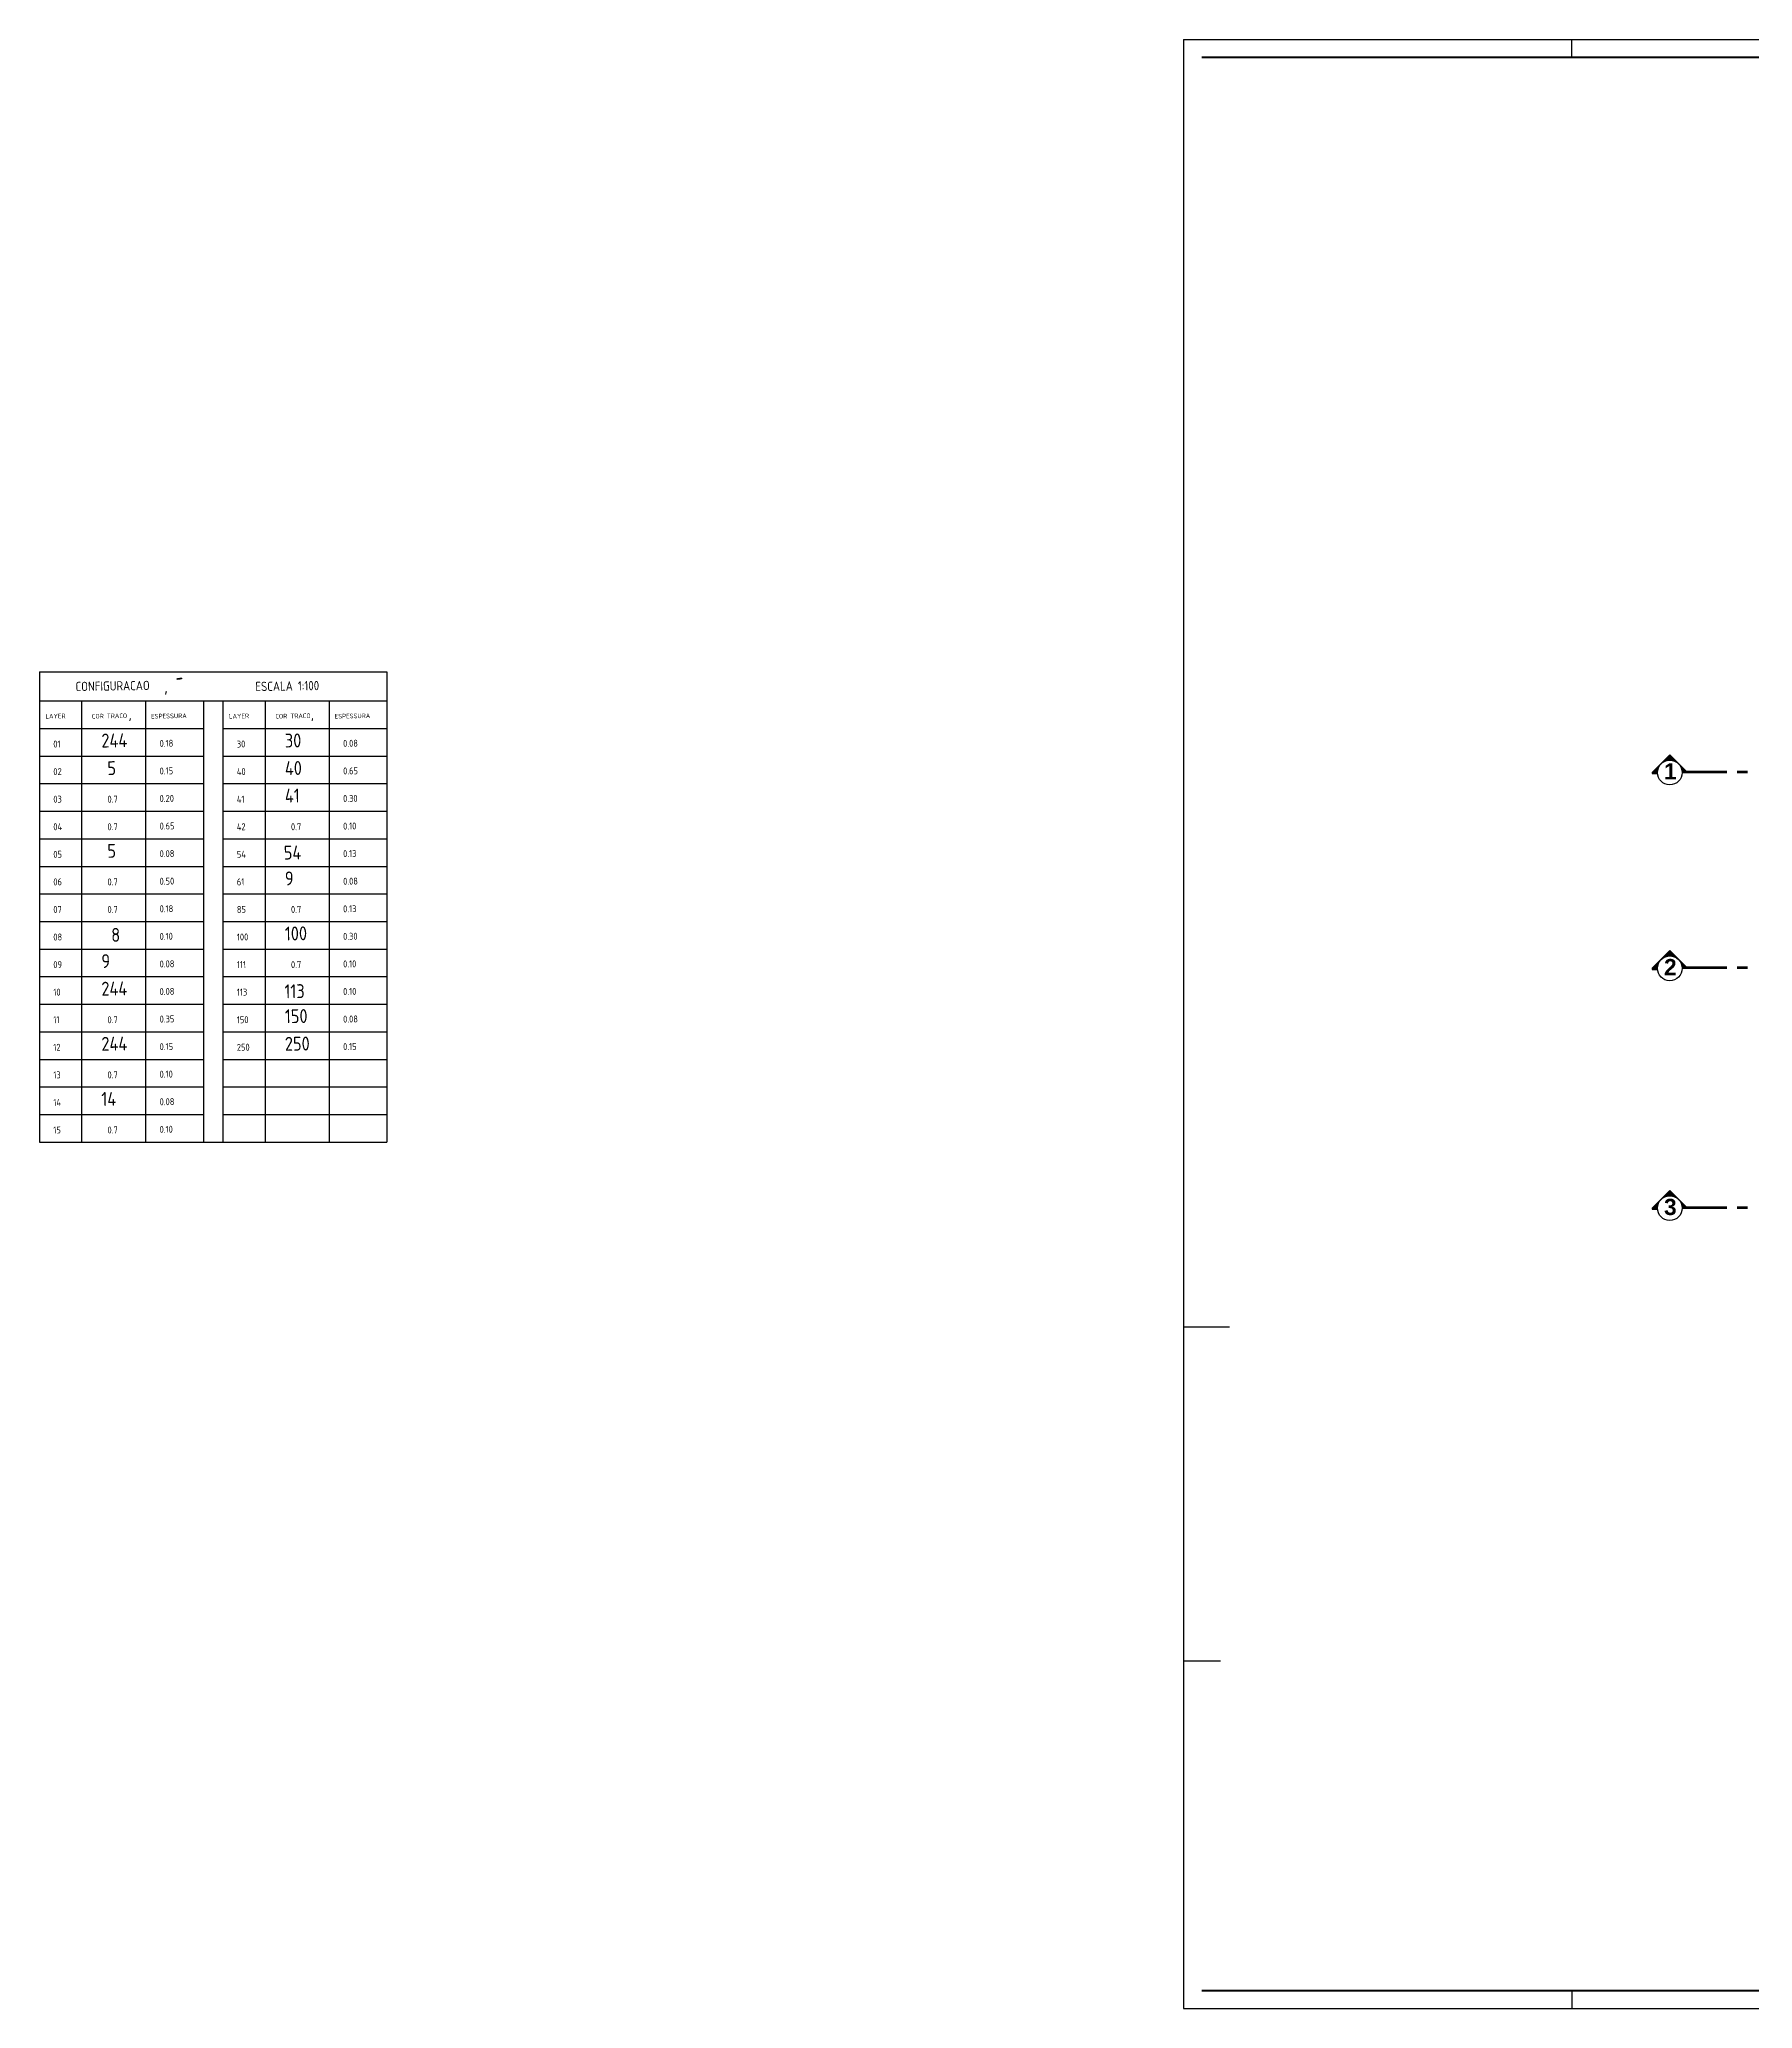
# Model space of a CAD drawing. Extents: x -81 to 244, y 231 to 317.
# Drawn here: x -80.6 to -5.9, y 231.3 to 317 of the extents above; entities that cross this region are included whole.
import ezdxf
from ezdxf.enums import TextEntityAlignment as Align

# ---------------------------------------------------------------- set-up
doc = ezdxf.new("R2010")
doc.units = 0
doc.header["$MEASUREMENT"] = 0
for name, color, linetype in [('85', 85, 'CONTINUOUS'), ('ADI', 9, 'CONTINUOUS'), ('CAR', 5, 'CONTINUOUS'), ('CORTE01', 2, 'CONTINUOUS'), ('CORTE03', 41, 'CONTINUOUS'), ('COTA2', 2, 'CONTINUOUS'), ('NOT', 3, 'CONTINUOUS'), ('VIDRO', 250, 'CONTINUOUS')]:
    doc.layers.add(name, color=color, linetype=linetype)
doc.styles.add('ARCHSTYL', font='archstyl')
doc.styles.add('SANSSERIFBOLD', font='sasb____.pfb')

msp = doc.modelspace()

# ---------------------------------------------------------------- linework, layer by layer
at = {"layer": 'ADI', "color": 5}
for p, q in [((-30.735, 317.038), (88.724, 317.038)), ((-30.735, 231.253), (88.724, 231.253))]:
    msp.add_line(p, q, dxfattribs=at)
at = {"layer": 'CAR'}
for p in [(-30.735, 317.038), (-30.735, 310.879)]:
    msp.add_line(p, (-30.735, 231.253), dxfattribs=at)
at = {"layer": 'CAR', "color": 2}
for p, q in [((-13.822, 316.259), (-13.822, 317.038)), ((-30.735, 260.953), (-28.735, 260.953)), ((-30.735, 246.403), (-29.135, 246.403)), ((-13.822, 232.032), (-13.822, 231.253))]:
    msp.add_line(p, q, dxfattribs=at)
at = {"layer": 'CORTE01'}
for p, q in [((-10.325, 285.101), (-9.552, 285.874)), ((-10.316, 285.101), (-9.552, 285.864)), ((-9.749, 285.668), (-9.355, 285.668)), ((-9.742, 285.675), (-9.362, 285.674)), ((-9.735, 285.681), (-9.369, 285.681)), ((-9.728, 285.688), (-9.375, 285.688)), ((-9.722, 285.695), (-9.382, 285.695)), ((-9.715, 285.702), (-9.389, 285.701)), ((-9.708, 285.708), (-9.396, 285.708)), ((-9.701, 285.715), (-9.402, 285.715)), ((-9.695, 285.722), (-9.409, 285.722)), ((-9.688, 285.729), (-9.416, 285.728)), ((-9.681, 285.735), (-9.423, 285.735)), ((-9.674, 285.742), (-9.429, 285.742)), ((-9.668, 285.749), (-9.436, 285.749)), ((-9.661, 285.756), (-9.443, 285.755)), ((-9.654, 285.762), (-9.45, 285.762)), ((-9.647, 285.769), (-9.456, 285.769)), ((-9.641, 285.776), (-9.463, 285.776)), ((-9.634, 285.783), (-9.47, 285.782)), ((-9.627, 285.789), (-9.477, 285.789)), ((-9.62, 285.796), (-9.483, 285.796)), ((-9.613, 285.803), (-9.49, 285.803)), ((-9.607, 285.81), (-9.497, 285.81)), ((-9.6, 285.816), (-9.504, 285.816)), ((-9.593, 285.823), (-9.51, 285.823)), ((-9.586, 285.83), (-9.517, 285.83)), ((-9.58, 285.837), (-9.524, 285.837)), ((-9.573, 285.843), (-9.531, 285.843)), ((-9.566, 285.85), (-9.537, 285.85)), ((-9.559, 285.857), (-9.544, 285.857)), ((-9.553, 285.864), (-9.551, 285.864)), ((-8.779, 285.101), (-9.552, 285.874)), ((-8.788, 285.101), (-9.552, 285.864)), ((-10.325, 285.101), (-10.079, 285.101)), ((-10.325, 285.094), (-10.078, 285.094)), ((-10.325, 285.087), (-10.078, 285.087)), ((-10.325, 285.081), (-10.078, 285.081)), ((-10.325, 285.074), (-10.078, 285.074)), ((-10.325, 285.067), (-10.077, 285.067)), ((-10.325, 285.06), (-10.077, 285.06)), ((-10.325, 285.054), (-10.076, 285.054)), ((-10.309, 285.108), (-10.092, 285.108)), ((-10.302, 285.114), (-10.092, 285.114)), ((-10.295, 285.121), (-10.092, 285.121)), ((-10.289, 285.128), (-10.091, 285.128)), ((-10.282, 285.135), (-10.091, 285.135)), ((-10.275, 285.141), (-10.09, 285.141)), ((-10.268, 285.148), (-10.09, 285.148)), ((-10.262, 285.155), (-10.089, 285.155)), ((-10.255, 285.162), (-10.089, 285.162)), ((-10.248, 285.168), (-10.088, 285.168)), ((-10.241, 285.175), (-10.087, 285.175)), ((-10.235, 285.182), (-10.086, 285.182)), ((-10.228, 285.189), (-10.085, 285.189)), ((-10.221, 285.195), (-10.084, 285.195)), ((-10.214, 285.202), (-10.082, 285.202)), ((-10.208, 285.209), (-10.081, 285.209)), ((-10.201, 285.216), (-10.08, 285.216)), ((-10.194, 285.222), (-10.078, 285.222)), ((-10.187, 285.229), (-10.077, 285.229)), ((-10.181, 285.236), (-10.075, 285.236)), ((-10.174, 285.243), (-10.073, 285.243)), ((-10.167, 285.249), (-10.071, 285.249)), ((-10.16, 285.256), (-10.069, 285.256)), ((-10.154, 285.263), (-10.067, 285.263)), ((-10.147, 285.27), (-10.065, 285.27)), ((-10.14, 285.276), (-10.063, 285.276)), ((-10.133, 285.283), (-10.06, 285.283)), ((-10.127, 285.29), (-10.058, 285.29)), ((-10.12, 285.297), (-10.055, 285.297)), ((-10.113, 285.303), (-10.053, 285.303)), ((-10.106, 285.31), (-10.05, 285.31)), ((-10.1, 285.317), (-10.047, 285.317)), ((-10.093, 285.324), (-10.044, 285.324)), ((-10.086, 285.33), (-10.041, 285.33)), ((-10.079, 285.337), (-10.038, 285.337)), ((-10.073, 285.344), (-10.034, 285.344)), ((-10.066, 285.351), (-10.031, 285.351)), ((-10.059, 285.357), (-10.027, 285.357)), ((-10.052, 285.364), (-10.023, 285.364)), ((-10.046, 285.371), (-10.02, 285.371)), ((-10.039, 285.378), (-10.016, 285.378)), ((-10.032, 285.384), (-10.012, 285.384)), ((-10.025, 285.391), (-10.007, 285.391)), ((-10.019, 285.398), (-10.003, 285.398)), ((-10.012, 285.405), (-9.998, 285.405)), ((-10.005, 285.411), (-9.994, 285.411)), ((-9.998, 285.418), (-9.989, 285.418)), ((-9.992, 285.425), (-9.984, 285.425)), ((-9.985, 285.432), (-9.979, 285.432)), ((-9.978, 285.438), (-9.973, 285.438)), ((-9.971, 285.445), (-9.968, 285.445)), ((-9.965, 285.452), (-9.962, 285.452)), ((-9.958, 285.459), (-9.956, 285.459)), ((-9.951, 285.465), (-9.95, 285.465)), ((-9.944, 285.472), (-9.944, 285.472)), ((-9.938, 285.479), (-9.938, 285.479)), ((-9.931, 285.486), (-9.931, 285.486)), ((-9.924, 285.492), (-9.924, 285.492)), ((-9.917, 285.499), (-9.917, 285.499)), ((-9.911, 285.506), (-9.909, 285.506)), ((-9.904, 285.513), (-9.901, 285.513)), ((-9.897, 285.519), (-9.893, 285.519)), ((-9.89, 285.526), (-9.885, 285.526)), ((-9.884, 285.533), (-9.876, 285.533)), ((-9.877, 285.54), (-9.867, 285.54)), ((-9.87, 285.546), (-9.857, 285.546)), ((-9.863, 285.553), (-9.847, 285.553)), ((-9.857, 285.56), (-9.836, 285.56)), ((-9.85, 285.567), (-9.825, 285.567)), ((-9.843, 285.573), (-9.813, 285.573)), ((-9.836, 285.58), (-9.801, 285.58)), ((-9.83, 285.587), (-9.787, 285.587)), ((-9.823, 285.594), (-9.773, 285.594)), ((-9.816, 285.6), (-9.757, 285.6)), ((-9.809, 285.607), (-9.74, 285.607)), ((-9.803, 285.614), (-9.72, 285.614)), ((-9.796, 285.621), (-9.698, 285.621)), ((-9.789, 285.627), (-9.672, 285.627)), ((-9.782, 285.634), (-9.637, 285.634)), ((-9.776, 285.641), (-9.328, 285.641)), ((-9.769, 285.648), (-9.335, 285.647)), ((-9.762, 285.654), (-9.342, 285.654)), ((-9.755, 285.661), (-9.348, 285.661)), ((-9.467, 285.634), (-9.321, 285.634)), ((-9.432, 285.627), (-9.315, 285.627)), ((-9.405, 285.62), (-9.308, 285.62)), ((-9.383, 285.614), (-9.301, 285.614)), ((-9.364, 285.607), (-9.294, 285.607)), ((-9.347, 285.6), (-9.288, 285.6)), ((-9.331, 285.593), (-9.281, 285.593)), ((-9.317, 285.587), (-9.274, 285.587)), ((-9.303, 285.58), (-9.267, 285.58)), ((-9.29, 285.573), (-9.261, 285.573)), ((-9.279, 285.566), (-9.254, 285.566)), ((-9.267, 285.56), (-9.247, 285.56)), ((-9.257, 285.553), (-9.24, 285.553)), ((-9.247, 285.546), (-9.234, 285.546)), ((-9.237, 285.539), (-9.227, 285.539)), ((-9.228, 285.533), (-9.22, 285.533)), ((-9.219, 285.526), (-9.213, 285.526)), ((-9.211, 285.519), (-9.207, 285.519)), ((-9.203, 285.512), (-9.2, 285.512)), ((-9.195, 285.506), (-9.193, 285.506)), ((-9.187, 285.499), (-9.186, 285.499)), ((-9.18, 285.492), (-9.18, 285.492)), ((-9.173, 285.485), (-9.173, 285.485)), ((-9.166, 285.479), (-9.166, 285.479)), ((-9.16, 285.472), (-9.159, 285.472)), ((-9.153, 285.465), (-9.153, 285.465)), ((-9.147, 285.458), (-9.146, 285.458)), ((-9.142, 285.452), (-9.139, 285.452)), ((-9.136, 285.445), (-9.133, 285.445)), ((-9.13, 285.438), (-9.126, 285.438)), ((-9.125, 285.431), (-9.119, 285.431)), ((-9.12, 285.425), (-9.112, 285.425)), ((-9.115, 285.418), (-9.106, 285.418)), ((-9.11, 285.411), (-9.099, 285.411)), ((-9.105, 285.404), (-9.092, 285.404)), ((-9.101, 285.398), (-9.085, 285.398)), ((-9.097, 285.391), (-9.079, 285.391)), ((-9.092, 285.384), (-9.072, 285.384)), ((-9.088, 285.377), (-9.065, 285.377)), ((-9.084, 285.371), (-9.058, 285.371)), ((-9.08, 285.364), (-9.052, 285.364)), ((-9.077, 285.357), (-9.045, 285.357)), ((-9.073, 285.35), (-9.038, 285.35)), ((-9.07, 285.344), (-9.031, 285.344)), ((-9.066, 285.337), (-9.025, 285.337)), ((-9.063, 285.33), (-9.018, 285.33)), ((-9.06, 285.323), (-9.011, 285.323)), ((-9.057, 285.317), (-9.004, 285.317)), ((-9.054, 285.31), (-8.998, 285.31)), ((-9.051, 285.303), (-8.991, 285.303)), ((-9.049, 285.296), (-8.984, 285.296)), ((-9.046, 285.29), (-8.977, 285.29)), ((-9.044, 285.283), (-8.971, 285.283)), ((-9.041, 285.276), (-8.964, 285.276)), ((-9.039, 285.269), (-8.957, 285.269)), ((-9.037, 285.263), (-8.95, 285.263)), ((-9.035, 285.256), (-8.944, 285.256)), ((-9.033, 285.249), (-8.937, 285.249)), ((-9.031, 285.242), (-8.93, 285.242)), ((-9.029, 285.236), (-8.923, 285.236)), ((-9.027, 285.229), (-8.917, 285.229)), ((-9.026, 285.222), (-8.91, 285.222)), ((-9.024, 285.215), (-8.903, 285.215)), ((-9.023, 285.209), (-8.896, 285.209)), ((-9.022, 285.202), (-8.89, 285.202)), ((-9.02, 285.195), (-8.883, 285.195)), ((-9.019, 285.188), (-8.876, 285.188)), ((-9.018, 285.182), (-8.869, 285.182)), ((-9.017, 285.175), (-8.863, 285.175)), ((-9.016, 285.168), (-8.856, 285.168)), ((-9.015, 285.161), (-8.849, 285.161)), ((-9.015, 285.155), (-8.842, 285.155)), ((-9.014, 285.148), (-8.836, 285.148)), ((-9.014, 285.141), (-8.829, 285.141)), ((-9.013, 285.134), (-8.822, 285.134)), ((-9.013, 285.128), (-8.815, 285.128)), ((-9.012, 285.121), (-8.809, 285.121)), ((-9.012, 285.114), (-8.802, 285.114)), ((-9.012, 285.107), (-8.795, 285.107)), ((-9.012, 285.101), (-8.779, 285.101)), ((-8.842, 285.164), (-7.069, 285.163)), ((-8.833, 285.155), (-7.069, 285.154)), ((-8.824, 285.146), (-7.069, 285.145)), ((-8.815, 285.137), (-7.069, 285.136)), ((-8.806, 285.128), (-7.069, 285.127)), ((-8.797, 285.119), (-7.069, 285.118)), ((-8.788, 285.11), (-7.069, 285.109)), ((-8.779, 285.101), (-7.069, 285.1)), ((-6.619, 285.163), (-6.169, 285.163)), ((-6.619, 285.154), (-6.169, 285.154)), ((-6.619, 285.145), (-6.169, 285.145)), ((-6.619, 285.136), (-6.169, 285.136)), ((-6.619, 285.127), (-6.169, 285.127)), ((-6.619, 285.118), (-6.169, 285.118)), ((-6.619, 285.109), (-6.169, 285.109)), ((-6.619, 285.1), (-6.169, 285.1)), ((-10.325, 276.572), (-9.552, 277.345)), ((-10.316, 276.572), (-9.552, 277.336)), ((-9.796, 277.092), (-9.698, 277.092)), ((-9.789, 277.098), (-9.672, 277.098)), ((-9.782, 277.105), (-9.637, 277.105)), ((-9.776, 277.112), (-9.328, 277.112)), ((-9.769, 277.119), (-9.335, 277.119)), ((-9.762, 277.125), (-9.342, 277.125)), ((-9.755, 277.132), (-9.348, 277.132)), ((-9.749, 277.139), (-9.355, 277.139)), ((-9.742, 277.146), (-9.362, 277.146)), ((-9.735, 277.152), (-9.369, 277.152)), ((-9.728, 277.159), (-9.375, 277.159)), ((-9.722, 277.166), (-9.382, 277.166)), ((-9.715, 277.173), (-9.389, 277.173)), ((-9.708, 277.179), (-9.396, 277.179)), ((-9.701, 277.186), (-9.402, 277.186)), ((-9.695, 277.193), (-9.409, 277.193)), ((-9.688, 277.2), (-9.416, 277.2)), ((-9.681, 277.206), (-9.423, 277.206)), ((-9.674, 277.213), (-9.429, 277.213)), ((-9.668, 277.22), (-9.436, 277.22)), ((-9.661, 277.227), (-9.443, 277.227)), ((-9.654, 277.233), (-9.45, 277.233)), ((-9.647, 277.24), (-9.456, 277.24)), ((-9.641, 277.247), (-9.463, 277.247)), ((-9.634, 277.254), (-9.47, 277.254)), ((-9.627, 277.26), (-9.477, 277.26)), ((-9.62, 277.267), (-9.483, 277.267)), ((-9.613, 277.274), (-9.49, 277.274)), ((-9.607, 277.281), (-9.497, 277.281)), ((-9.6, 277.287), (-9.504, 277.287)), ((-9.593, 277.294), (-9.51, 277.294)), ((-9.586, 277.301), (-9.517, 277.301)), ((-9.58, 277.308), (-9.524, 277.308)), ((-9.573, 277.314), (-9.531, 277.314)), ((-9.566, 277.321), (-9.537, 277.321)), ((-9.559, 277.328), (-9.544, 277.328)), ((-9.553, 277.335), (-9.551, 277.335)), ((-8.779, 276.572), (-9.552, 277.345)), ((-8.788, 276.572), (-9.552, 277.336)), ((-9.467, 277.105), (-9.321, 277.105)), ((-9.432, 277.098), (-9.315, 277.098)), ((-9.405, 277.092), (-9.308, 277.092)), ((-10.325, 276.572), (-10.079, 276.572)), ((-10.325, 276.565), (-10.078, 276.565)), ((-10.325, 276.559), (-10.078, 276.559)), ((-10.325, 276.552), (-10.078, 276.552)), ((-10.325, 276.545), (-10.078, 276.545)), ((-10.325, 276.538), (-10.077, 276.538)), ((-10.325, 276.532), (-10.077, 276.532)), ((-10.325, 276.525), (-10.076, 276.525)), ((-10.309, 276.579), (-10.092, 276.579)), ((-10.302, 276.586), (-10.092, 276.586)), ((-10.295, 276.592), (-10.092, 276.592)), ((-10.289, 276.599), (-10.091, 276.599)), ((-10.282, 276.606), (-10.091, 276.606)), ((-10.275, 276.613), (-10.09, 276.613)), ((-10.268, 276.619), (-10.09, 276.619)), ((-10.262, 276.626), (-10.089, 276.626)), ((-10.255, 276.633), (-10.089, 276.633)), ((-10.248, 276.64), (-10.088, 276.64)), ((-10.241, 276.646), (-10.087, 276.646)), ((-10.235, 276.653), (-10.086, 276.653)), ((-10.228, 276.66), (-10.085, 276.66)), ((-10.221, 276.667), (-10.084, 276.667)), ((-10.214, 276.673), (-10.082, 276.673)), ((-10.208, 276.68), (-10.081, 276.68)), ((-10.201, 276.687), (-10.08, 276.687)), ((-10.194, 276.694), (-10.078, 276.694)), ((-10.187, 276.7), (-10.077, 276.7)), ((-10.181, 276.707), (-10.075, 276.707)), ((-10.174, 276.714), (-10.073, 276.714)), ((-10.167, 276.721), (-10.071, 276.721)), ((-10.16, 276.727), (-10.069, 276.727)), ((-10.154, 276.734), (-10.067, 276.734)), ((-10.147, 276.741), (-10.065, 276.741)), ((-10.14, 276.748), (-10.063, 276.748)), ((-10.133, 276.754), (-10.06, 276.754)), ((-10.127, 276.761), (-10.058, 276.761)), ((-10.12, 276.768), (-10.055, 276.768)), ((-10.113, 276.775), (-10.053, 276.775)), ((-10.106, 276.781), (-10.05, 276.781)), ((-10.1, 276.788), (-10.047, 276.788)), ((-10.093, 276.795), (-10.044, 276.795)), ((-10.086, 276.802), (-10.041, 276.802)), ((-10.079, 276.808), (-10.038, 276.808)), ((-10.073, 276.815), (-10.034, 276.815)), ((-10.066, 276.822), (-10.031, 276.822)), ((-10.059, 276.829), (-10.027, 276.829)), ((-10.052, 276.835), (-10.023, 276.835)), ((-10.046, 276.842), (-10.02, 276.842)), ((-10.039, 276.849), (-10.016, 276.849)), ((-10.032, 276.856), (-10.012, 276.856)), ((-10.025, 276.862), (-10.007, 276.862)), ((-10.019, 276.869), (-10.003, 276.869)), ((-10.012, 276.876), (-9.998, 276.876)), ((-10.005, 276.882), (-9.994, 276.882)), ((-9.998, 276.889), (-9.989, 276.889)), ((-9.992, 276.896), (-9.984, 276.896)), ((-9.985, 276.903), (-9.979, 276.903)), ((-9.978, 276.909), (-9.973, 276.909)), ((-9.971, 276.916), (-9.968, 276.916)), ((-9.965, 276.923), (-9.962, 276.923)), ((-9.958, 276.93), (-9.956, 276.93)), ((-9.951, 276.936), (-9.95, 276.936)), ((-9.944, 276.943), (-9.944, 276.943)), ((-9.938, 276.95), (-9.938, 276.95)), ((-9.931, 276.957), (-9.931, 276.957)), ((-9.924, 276.963), (-9.924, 276.963)), ((-9.917, 276.97), (-9.917, 276.97)), ((-9.911, 276.977), (-9.909, 276.977)), ((-9.904, 276.984), (-9.901, 276.984)), ((-9.897, 276.99), (-9.893, 276.99)), ((-9.89, 276.997), (-9.885, 276.997)), ((-9.884, 277.004), (-9.876, 277.004)), ((-9.877, 277.011), (-9.867, 277.011)), ((-9.87, 277.017), (-9.857, 277.017)), ((-9.863, 277.024), (-9.847, 277.024)), ((-9.857, 277.031), (-9.836, 277.031)), ((-9.85, 277.038), (-9.825, 277.038)), ((-9.843, 277.044), (-9.813, 277.044)), ((-9.836, 277.051), (-9.801, 277.051)), ((-9.83, 277.058), (-9.787, 277.058)), ((-9.823, 277.065), (-9.773, 277.065)), ((-9.816, 277.071), (-9.757, 277.071)), ((-9.809, 277.078), (-9.74, 277.078)), ((-9.803, 277.085), (-9.72, 277.085)), ((-9.383, 277.085), (-9.301, 277.085)), ((-9.364, 277.078), (-9.294, 277.078)), ((-9.347, 277.071), (-9.288, 277.071)), ((-9.331, 277.065), (-9.281, 277.065)), ((-9.317, 277.058), (-9.274, 277.058)), ((-9.303, 277.051), (-9.267, 277.051)), ((-9.29, 277.044), (-9.261, 277.044)), ((-9.279, 277.038), (-9.254, 277.038)), ((-9.267, 277.031), (-9.247, 277.031)), ((-9.257, 277.024), (-9.24, 277.024)), ((-9.247, 277.017), (-9.234, 277.017)), ((-9.237, 277.011), (-9.227, 277.011)), ((-9.228, 277.004), (-9.22, 277.004)), ((-9.219, 276.997), (-9.213, 276.997)), ((-9.211, 276.99), (-9.207, 276.99)), ((-9.203, 276.984), (-9.2, 276.984)), ((-9.195, 276.977), (-9.193, 276.977)), ((-9.187, 276.97), (-9.186, 276.97)), ((-9.18, 276.963), (-9.18, 276.963)), ((-9.173, 276.957), (-9.173, 276.957)), ((-9.166, 276.95), (-9.166, 276.95)), ((-9.16, 276.943), (-9.159, 276.943)), ((-9.153, 276.936), (-9.153, 276.936)), ((-9.147, 276.93), (-9.146, 276.93)), ((-9.142, 276.923), (-9.139, 276.923)), ((-9.136, 276.916), (-9.133, 276.916)), ((-9.13, 276.909), (-9.126, 276.909)), ((-9.125, 276.902), (-9.119, 276.902)), ((-9.12, 276.896), (-9.112, 276.896)), ((-9.115, 276.889), (-9.106, 276.889)), ((-9.11, 276.882), (-9.099, 276.882)), ((-9.105, 276.875), (-9.092, 276.875)), ((-9.101, 276.869), (-9.085, 276.869)), ((-9.097, 276.862), (-9.079, 276.862)), ((-9.092, 276.855), (-9.072, 276.855)), ((-9.088, 276.848), (-9.065, 276.848)), ((-9.084, 276.842), (-9.058, 276.842)), ((-9.08, 276.835), (-9.052, 276.835)), ((-9.077, 276.828), (-9.045, 276.828)), ((-9.073, 276.821), (-9.038, 276.821)), ((-9.07, 276.815), (-9.031, 276.815)), ((-9.066, 276.808), (-9.025, 276.808)), ((-9.063, 276.801), (-9.018, 276.801)), ((-9.06, 276.794), (-9.011, 276.794)), ((-9.057, 276.788), (-9.004, 276.788)), ((-9.054, 276.781), (-8.998, 276.781)), ((-9.051, 276.774), (-8.991, 276.774)), ((-9.049, 276.767), (-8.984, 276.767)), ((-9.046, 276.761), (-8.977, 276.761)), ((-9.044, 276.754), (-8.971, 276.754)), ((-9.041, 276.747), (-8.964, 276.747)), ((-9.039, 276.74), (-8.957, 276.74)), ((-9.037, 276.734), (-8.95, 276.734)), ((-9.035, 276.727), (-8.944, 276.727)), ((-9.033, 276.72), (-8.937, 276.72)), ((-9.031, 276.713), (-8.93, 276.713)), ((-9.029, 276.707), (-8.923, 276.707)), ((-9.027, 276.7), (-8.917, 276.7)), ((-9.026, 276.693), (-8.91, 276.693)), ((-9.024, 276.686), (-8.903, 276.686)), ((-9.023, 276.68), (-8.896, 276.68)), ((-9.022, 276.673), (-8.89, 276.673)), ((-9.02, 276.666), (-8.883, 276.666)), ((-9.019, 276.659), (-8.876, 276.659)), ((-9.018, 276.653), (-8.869, 276.653)), ((-9.017, 276.646), (-8.863, 276.646)), ((-9.016, 276.639), (-8.856, 276.639)), ((-9.015, 276.632), (-8.849, 276.632)), ((-9.015, 276.626), (-8.842, 276.626)), ((-9.014, 276.619), (-8.836, 276.619)), ((-9.014, 276.612), (-8.829, 276.612)), ((-9.013, 276.605), (-8.822, 276.605)), ((-9.013, 276.599), (-8.815, 276.599)), ((-9.012, 276.592), (-8.809, 276.592)), ((-9.012, 276.585), (-8.802, 276.585)), ((-9.012, 276.578), (-8.795, 276.578)), ((-9.012, 276.572), (-8.779, 276.572)), ((-8.842, 276.635), (-7.069, 276.634)), ((-8.833, 276.626), (-7.069, 276.625)), ((-8.824, 276.617), (-7.069, 276.616)), ((-8.815, 276.608), (-7.069, 276.607)), ((-8.806, 276.599), (-7.069, 276.598)), ((-8.797, 276.59), (-7.069, 276.589)), ((-8.788, 276.581), (-7.069, 276.58)), ((-8.779, 276.572), (-7.069, 276.571)), ((-6.619, 276.634), (-6.169, 276.634)), ((-6.619, 276.625), (-6.169, 276.625)), ((-6.619, 276.616), (-6.169, 276.616)), ((-6.619, 276.607), (-6.169, 276.607)), ((-6.619, 276.598), (-6.169, 276.598)), ((-6.619, 276.589), (-6.169, 276.589)), ((-6.619, 276.58), (-6.169, 276.58)), ((-6.619, 276.571), (-6.169, 276.571)), ((-10.325, 266.126), (-9.552, 266.899)), ((-10.316, 266.126), (-9.552, 266.889)), ((-9.647, 266.794), (-9.456, 266.794)), ((-9.641, 266.8), (-9.463, 266.8)), ((-9.634, 266.807), (-9.47, 266.807)), ((-9.627, 266.814), (-9.477, 266.814)), ((-9.62, 266.821), (-9.483, 266.821)), ((-9.613, 266.827), (-9.49, 266.827)), ((-9.607, 266.834), (-9.497, 266.834)), ((-9.6, 266.841), (-9.504, 266.841)), ((-9.593, 266.848), (-9.51, 266.848)), ((-9.586, 266.854), (-9.517, 266.854)), ((-9.58, 266.861), (-9.524, 266.861)), ((-9.573, 266.868), (-9.531, 266.868)), ((-9.566, 266.875), (-9.537, 266.875)), ((-9.559, 266.881), (-9.544, 266.881)), ((-9.553, 266.888), (-9.551, 266.888)), ((-8.779, 266.125), (-9.552, 266.899)), ((-8.788, 266.125), (-9.552, 266.889)), ((-10.325, 266.126), (-10.079, 266.125)), ((-10.325, 266.119), (-10.078, 266.119)), ((-10.325, 266.112), (-10.078, 266.112)), ((-10.325, 266.105), (-10.078, 266.105)), ((-10.325, 266.099), (-10.078, 266.098)), ((-10.325, 266.092), (-10.077, 266.092)), ((-10.325, 266.085), (-10.077, 266.085)), ((-10.325, 266.078), (-10.076, 266.078)), ((-10.309, 266.132), (-10.092, 266.132)), ((-10.302, 266.139), (-10.092, 266.139)), ((-10.295, 266.146), (-10.092, 266.146)), ((-10.289, 266.153), (-10.091, 266.152)), ((-10.282, 266.159), (-10.091, 266.159)), ((-10.275, 266.166), (-10.09, 266.166)), ((-10.268, 266.173), (-10.09, 266.173)), ((-10.262, 266.179), (-10.089, 266.179)), ((-10.255, 266.186), (-10.089, 266.186)), ((-10.248, 266.193), (-10.088, 266.193)), ((-10.241, 266.2), (-10.087, 266.2)), ((-10.235, 266.206), (-10.086, 266.206)), ((-10.228, 266.213), (-10.085, 266.213)), ((-10.221, 266.22), (-10.084, 266.22)), ((-10.214, 266.227), (-10.082, 266.227)), ((-10.208, 266.233), (-10.081, 266.233)), ((-10.201, 266.24), (-10.08, 266.24)), ((-10.194, 266.247), (-10.078, 266.247)), ((-10.187, 266.254), (-10.077, 266.254)), ((-10.181, 266.26), (-10.075, 266.26)), ((-10.174, 266.267), (-10.073, 266.267)), ((-10.167, 266.274), (-10.071, 266.274)), ((-10.16, 266.281), (-10.069, 266.281)), ((-10.154, 266.287), (-10.067, 266.287)), ((-10.147, 266.294), (-10.065, 266.294)), ((-10.14, 266.301), (-10.063, 266.301)), ((-10.133, 266.308), (-10.06, 266.308)), ((-10.127, 266.314), (-10.058, 266.314)), ((-10.12, 266.321), (-10.055, 266.321)), ((-10.113, 266.328), (-10.053, 266.328)), ((-10.106, 266.335), (-10.05, 266.335)), ((-10.1, 266.341), (-10.047, 266.341)), ((-10.093, 266.348), (-10.044, 266.348)), ((-10.086, 266.355), (-10.041, 266.355)), ((-10.079, 266.362), (-10.038, 266.362)), ((-10.073, 266.368), (-10.034, 266.368)), ((-10.066, 266.375), (-10.031, 266.375)), ((-10.059, 266.382), (-10.027, 266.382)), ((-10.052, 266.389), (-10.023, 266.389)), ((-10.046, 266.395), (-10.02, 266.395)), ((-10.039, 266.402), (-10.016, 266.402)), ((-10.032, 266.409), (-10.012, 266.409)), ((-10.025, 266.416), (-10.007, 266.416)), ((-10.019, 266.422), (-10.003, 266.422)), ((-10.012, 266.429), (-9.998, 266.429)), ((-10.005, 266.436), (-9.994, 266.436)), ((-9.998, 266.443), (-9.989, 266.443)), ((-9.992, 266.449), (-9.984, 266.449)), ((-9.985, 266.456), (-9.979, 266.456)), ((-9.978, 266.463), (-9.973, 266.463)), ((-9.971, 266.47), (-9.968, 266.47)), ((-9.965, 266.476), (-9.962, 266.476)), ((-9.958, 266.483), (-9.956, 266.483)), ((-9.951, 266.49), (-9.95, 266.49)), ((-9.944, 266.497), (-9.944, 266.497)), ((-9.938, 266.503), (-9.938, 266.503)), ((-9.931, 266.51), (-9.931, 266.51)), ((-9.924, 266.517), (-9.924, 266.517)), ((-9.917, 266.524), (-9.917, 266.524)), ((-9.911, 266.53), (-9.909, 266.53)), ((-9.904, 266.537), (-9.901, 266.537)), ((-9.897, 266.544), (-9.893, 266.544)), ((-9.89, 266.551), (-9.885, 266.551)), ((-9.884, 266.557), (-9.876, 266.557)), ((-9.877, 266.564), (-9.867, 266.564)), ((-9.87, 266.571), (-9.857, 266.571)), ((-9.863, 266.578), (-9.847, 266.578)), ((-9.857, 266.584), (-9.836, 266.584)), ((-9.85, 266.591), (-9.825, 266.591)), ((-9.843, 266.598), (-9.813, 266.598)), ((-9.836, 266.605), (-9.801, 266.605)), ((-9.83, 266.611), (-9.787, 266.611)), ((-9.823, 266.618), (-9.773, 266.618)), ((-9.816, 266.625), (-9.757, 266.625)), ((-9.809, 266.632), (-9.74, 266.632)), ((-9.803, 266.638), (-9.72, 266.638)), ((-9.796, 266.645), (-9.698, 266.645)), ((-9.789, 266.652), (-9.672, 266.652)), ((-9.782, 266.659), (-9.637, 266.659)), ((-9.776, 266.665), (-9.328, 266.665)), ((-9.769, 266.672), (-9.335, 266.672)), ((-9.762, 266.679), (-9.342, 266.679)), ((-9.755, 266.686), (-9.348, 266.685)), ((-9.749, 266.692), (-9.355, 266.692)), ((-9.742, 266.699), (-9.362, 266.699)), ((-9.735, 266.706), (-9.369, 266.706)), ((-9.728, 266.713), (-9.375, 266.712)), ((-9.722, 266.719), (-9.382, 266.719)), ((-9.715, 266.726), (-9.389, 266.726)), ((-9.708, 266.733), (-9.396, 266.733)), ((-9.701, 266.74), (-9.402, 266.739)), ((-9.695, 266.746), (-9.409, 266.746)), ((-9.688, 266.753), (-9.416, 266.753)), ((-9.681, 266.76), (-9.423, 266.76)), ((-9.674, 266.767), (-9.429, 266.767)), ((-9.668, 266.773), (-9.436, 266.773)), ((-9.661, 266.78), (-9.443, 266.78)), ((-9.654, 266.787), (-9.45, 266.787)), ((-9.467, 266.659), (-9.321, 266.658)), ((-9.432, 266.652), (-9.315, 266.652)), ((-9.405, 266.645), (-9.308, 266.645)), ((-9.383, 266.638), (-9.301, 266.638)), ((-9.364, 266.631), (-9.294, 266.631)), ((-9.347, 266.625), (-9.288, 266.625)), ((-9.331, 266.618), (-9.281, 266.618)), ((-9.317, 266.611), (-9.274, 266.611)), ((-9.303, 266.604), (-9.267, 266.604)), ((-9.29, 266.598), (-9.261, 266.598)), ((-9.279, 266.591), (-9.254, 266.591)), ((-9.267, 266.584), (-9.247, 266.584)), ((-9.257, 266.577), (-9.24, 266.577)), ((-9.247, 266.571), (-9.234, 266.571)), ((-9.237, 266.564), (-9.227, 266.564)), ((-9.228, 266.557), (-9.22, 266.557)), ((-9.219, 266.55), (-9.213, 266.55)), ((-9.211, 266.544), (-9.207, 266.544)), ((-9.203, 266.537), (-9.2, 266.537)), ((-9.195, 266.53), (-9.193, 266.53)), ((-9.187, 266.523), (-9.186, 266.523)), ((-9.18, 266.517), (-9.18, 266.517)), ((-9.173, 266.51), (-9.173, 266.51)), ((-9.166, 266.503), (-9.166, 266.503)), ((-9.16, 266.496), (-9.159, 266.496)), ((-9.153, 266.49), (-9.153, 266.49)), ((-9.147, 266.483), (-9.146, 266.483)), ((-9.142, 266.476), (-9.139, 266.476)), ((-9.136, 266.469), (-9.133, 266.469)), ((-9.13, 266.463), (-9.126, 266.463)), ((-9.125, 266.456), (-9.119, 266.456)), ((-9.12, 266.449), (-9.112, 266.449)), ((-9.115, 266.442), (-9.106, 266.442)), ((-9.11, 266.436), (-9.099, 266.436)), ((-9.105, 266.429), (-9.092, 266.429)), ((-9.101, 266.422), (-9.085, 266.422)), ((-9.097, 266.415), (-9.079, 266.415)), ((-9.092, 266.409), (-9.072, 266.409)), ((-9.088, 266.402), (-9.065, 266.402)), ((-9.084, 266.395), (-9.058, 266.395)), ((-9.08, 266.388), (-9.052, 266.388)), ((-9.077, 266.382), (-9.045, 266.382)), ((-9.073, 266.375), (-9.038, 266.375)), ((-9.07, 266.368), (-9.031, 266.368)), ((-9.066, 266.361), (-9.025, 266.361)), ((-9.063, 266.355), (-9.018, 266.355)), ((-9.06, 266.348), (-9.011, 266.348)), ((-9.057, 266.341), (-9.004, 266.341)), ((-9.054, 266.334), (-8.998, 266.334)), ((-9.051, 266.328), (-8.991, 266.328)), ((-9.049, 266.321), (-8.984, 266.321)), ((-9.046, 266.314), (-8.977, 266.314)), ((-9.044, 266.307), (-8.971, 266.307)), ((-9.041, 266.301), (-8.964, 266.301)), ((-9.039, 266.294), (-8.957, 266.294)), ((-9.037, 266.287), (-8.95, 266.287)), ((-9.035, 266.28), (-8.944, 266.28)), ((-9.033, 266.274), (-8.937, 266.274)), ((-9.031, 266.267), (-8.93, 266.267)), ((-9.029, 266.26), (-8.923, 266.26)), ((-9.027, 266.253), (-8.917, 266.253)), ((-9.026, 266.247), (-8.91, 266.247)), ((-9.024, 266.24), (-8.903, 266.24)), ((-9.023, 266.233), (-8.896, 266.233)), ((-9.022, 266.226), (-8.89, 266.226)), ((-9.02, 266.22), (-8.883, 266.22)), ((-9.019, 266.213), (-8.876, 266.213)), ((-9.018, 266.206), (-8.869, 266.206)), ((-9.017, 266.199), (-8.863, 266.199)), ((-9.016, 266.193), (-8.856, 266.193)), ((-9.015, 266.186), (-8.849, 266.186)), ((-9.015, 266.179), (-8.842, 266.179)), ((-9.014, 266.172), (-8.836, 266.172)), ((-9.014, 266.166), (-8.829, 266.166)), ((-9.013, 266.159), (-8.822, 266.159)), ((-9.013, 266.152), (-8.815, 266.152)), ((-9.012, 266.145), (-8.809, 266.145)), ((-9.012, 266.139), (-8.802, 266.139)), ((-9.012, 266.132), (-8.795, 266.132)), ((-9.012, 266.125), (-8.779, 266.125)), ((-8.842, 266.188), (-7.069, 266.188)), ((-8.833, 266.179), (-7.069, 266.179)), ((-8.824, 266.17), (-7.069, 266.17)), ((-8.815, 266.161), (-7.069, 266.161)), ((-8.806, 266.152), (-7.069, 266.152)), ((-8.797, 266.143), (-7.069, 266.143)), ((-8.788, 266.134), (-7.069, 266.134)), ((-8.779, 266.125), (-7.069, 266.125)), ((-6.619, 266.187), (-6.169, 266.187)), ((-6.619, 266.178), (-6.169, 266.178)), ((-6.619, 266.169), (-6.169, 266.169)), ((-6.619, 266.16), (-6.169, 266.16)), ((-6.619, 266.151), (-6.169, 266.151)), ((-6.619, 266.142), (-6.169, 266.142)), ((-6.619, 266.133), (-6.169, 266.133)), ((-6.619, 266.124), (-6.169, 266.124))]:
    msp.add_line(p, q, dxfattribs=at)
for centre in [(-9.552, 285.101), (-9.552, 276.572), (-9.552, 266.125)]:
    msp.add_circle(centre, 0.54, dxfattribs=at)
at = {"layer": 'CORTE03'}
for p, q in [((-10.325, 285.101), (-10.325, 285.054)), ((-10.325, 276.572), (-10.325, 276.525)), ((-10.325, 266.126), (-10.325, 266.078))]:
    msp.add_line(p, q, dxfattribs=at)
at = {"layer": 'COTA2'}
for p, q in [((-80.589, 289.484), (-65.449, 289.484)), ((-80.589, 289.484), (-80.589, 269.002)), ((-65.449, 289.484), (-65.449, 269.002)), ((-80.589, 288.219), (-65.449, 288.219)), ((-78.748, 288.219), (-78.748, 269.002)), ((-75.964, 288.219), (-75.964, 269.002)), ((-73.444, 288.219), (-73.444, 269.002)), ((-72.594, 288.219), (-72.594, 269.002)), ((-70.753, 288.219), (-70.753, 269.002)), ((-67.969, 288.219), (-67.969, 269.002)), ((-80.589, 287.018), (-73.444, 287.018)), ((-72.594, 287.018), (-65.449, 287.018)), ((-80.589, 285.817), (-73.444, 285.817)), ((-72.594, 285.817), (-65.449, 285.817)), ((-80.589, 284.616), (-73.444, 284.616)), ((-72.594, 284.616), (-65.449, 284.616)), ((-80.589, 283.415), (-73.444, 283.415)), ((-72.594, 283.415), (-65.449, 283.415)), ((-80.589, 282.214), (-73.444, 282.214)), ((-72.594, 282.214), (-65.449, 282.214)), ((-80.589, 281.013), (-73.444, 281.013)), ((-72.594, 281.013), (-65.449, 281.013)), ((-80.589, 279.812), (-73.444, 279.812)), ((-72.594, 279.812), (-65.449, 279.812)), ((-80.589, 278.611), (-73.444, 278.611)), ((-72.594, 278.611), (-65.449, 278.611)), ((-80.589, 277.41), (-73.444, 277.41)), ((-72.594, 277.41), (-65.449, 277.41)), ((-80.589, 276.209), (-73.444, 276.209)), ((-72.594, 276.209), (-65.449, 276.209)), ((-80.589, 275.007), (-73.444, 275.007)), ((-72.594, 275.007), (-65.449, 275.007)), ((-80.589, 273.806), (-73.444, 273.806)), ((-72.594, 273.806), (-65.449, 273.806)), ((-80.589, 272.605), (-73.444, 272.605)), ((-72.594, 272.605), (-65.449, 272.605)), ((-80.589, 271.404), (-73.444, 271.404)), ((-72.594, 271.404), (-65.449, 271.404)), ((-80.589, 270.203), (-73.444, 270.203)), ((-72.594, 270.203), (-65.449, 270.203)), ((-80.589, 269.002), (-65.449, 269.002))]:
    msp.add_line(p, q, dxfattribs=at)
at = {"layer": 'VIDRO', "const_width": 0.085}
for points in [[(-29.956, 316.259), (88.124, 316.259)], [(-29.956, 232.032), (87.659, 232.032)]]:
    msp.add_lwpolyline(points, dxfattribs=at)

# ---------------------------------------------------------------- texts
at = {"layer": '85', "color": 85, "style": 'ARCHSTYL'}
for s, height, rotation, p in [('CONFIGURACAO', 0.40392, 0.9, (-79.011, 288.645)), (',', 0.852, 290.19657, (-74.465, 289.327)), (',', 0.568, 0.9, (-75.157, 288.619)), ('ESCALA 1:100', 0.40392, 0.9, (-71.176, 288.645)), ('LAYER', 0.202, 0.9, (-80.321, 287.45)), ('COR TRACO', 0.202, 0.9, (-78.299, 287.45)), (',', 0.454, 0.9, (-76.704, 287.443)), ('ESPESSURA', 0.202, 0.9, (-75.72, 287.45)), ('LAYER', 0.202, 0.9, (-72.326, 287.45)), ('COR TRACO', 0.202, 0.9, (-70.304, 287.45)), (',', 0.454, 0.9, (-68.763, 287.443)), ('ESPESSURA', 0.202, 0.9, (-67.725, 287.45)), ('244', 0.6059, 0.9, (-77.883, 286.187)), ('0.18', 0.3029, 0.9, (-75.349, 286.217)), ('30', 0.6059, 0.9, (-69.888, 286.187)), ('0.08', 0.3029, 0.9, (-67.354, 286.217)), ('01', 0.3029, 0.9, (-79.979, 286.187)), ('30', 0.3029, 0.9, (-71.984, 286.187)), ('02', 0.3029, 0.9, (-79.979, 284.986)), ('5', 0.606, 0.9, (-77.62, 284.986)), ('0.15', 0.3029, 0.9, (-75.349, 285.016)), ('40', 0.3029, 0.9, (-71.984, 284.986)), ('40', 0.6059, 0.9, (-69.888, 284.986)), ('0.65', 0.3029, 0.9, (-67.354, 285.016)), ('03', 0.3029, 0.9, (-79.979, 283.785)), ('0.7', 0.3029, 0.9, (-77.62, 283.785)), ('0.20', 0.3029, 0.9, (-75.349, 283.815)), ('41', 0.3029, 0.9, (-71.984, 283.785)), ('41', 0.6059, 0.9, (-69.888, 283.785)), ('0.30', 0.3029, 0.9, (-67.354, 283.815)), ('04', 0.3029, 0.9, (-79.979, 282.584)), ('0.7', 0.3029, 0.9, (-77.62, 282.584)), ('0.65', 0.3029, 0.9, (-75.349, 282.613)), ('42', 0.3029, 0.9, (-71.984, 282.584)), ('0.7', 0.3029, 0.9, (-69.625, 282.584)), ('0.10', 0.3029, 0.9, (-67.354, 282.613)), ('05', 0.3029, 0.9, (-79.979, 281.383)), ('5', 0.606, 0.9, (-77.62, 281.383)), ('0.08', 0.3029, 0.9, (-75.349, 281.412)), ('54', 0.3029, 0.9, (-71.984, 281.383)), ('54', 0.6059, 0.9, (-69.936, 281.307)), ('0.13', 0.3029, 0.9, (-67.354, 281.412)), ('0.50', 0.3029, 0.9, (-75.349, 280.211)), ('9', 0.606, 0.9, (-69.888, 280.182)), ('0.08', 0.3029, 0.9, (-67.354, 280.211)), ('06', 0.3029, 0.9, (-79.979, 280.182)), ('0.7', 0.3029, 0.9, (-77.62, 280.182)), ('61', 0.3029, 0.9, (-71.984, 280.182)), ('07', 0.3029, 0.9, (-79.979, 278.981)), ('0.7', 0.3029, 0.9, (-77.62, 278.981)), ('0.18', 0.3029, 0.9, (-75.349, 279.01)), ('85', 0.3029, 0.9, (-71.984, 278.981)), ('0.7', 0.3029, 0.9, (-69.625, 278.981)), ('0.13', 0.3029, 0.9, (-67.354, 279.01)), ('08', 0.3029, 0.9, (-79.979, 277.78)), ('8', 0.606, 0.9, (-77.454, 277.721)), ('0.10', 0.3029, 0.9, (-75.349, 277.809)), ('100', 0.3029, 0.9, (-71.984, 277.78)), ('100', 0.6059, 0.9, (-69.888, 277.78)), ('0.30', 0.3029, 0.9, (-67.354, 277.809)), ('9', 0.606, 0.9, (-77.883, 276.579)), ('09', 0.3029, 0.9, (-79.979, 276.579)), ('0.08', 0.3029, 0.9, (-75.349, 276.608)), ('111', 0.3029, 0.9, (-71.984, 276.579)), ('0.7', 0.3029, 0.9, (-69.625, 276.579)), ('0.10', 0.3029, 0.9, (-67.354, 276.608)), ('10', 0.3029, 0.9, (-79.979, 275.378)), ('244', 0.6059, 0.9, (-77.883, 275.378)), ('0.08', 0.3029, 0.9, (-75.349, 275.407)), ('113', 0.3029, 0.9, (-71.984, 275.378)), ('113', 0.6059, 0.9, (-69.906, 275.263)), ('0.10', 0.3029, 0.9, (-67.354, 275.407)), ('0.35', 0.3029, 0.9, (-75.349, 274.206)), ('150', 0.6059, 0.9, (-69.888, 274.177)), ('0.08', 0.3029, 0.9, (-67.354, 274.206)), ('11', 0.3029, 0.9, (-79.979, 274.177)), ('0.7', 0.3029, 0.9, (-77.62, 274.177)), ('150', 0.3029, 0.9, (-71.984, 274.177)), ('12', 0.3029, 0.9, (-79.979, 272.976)), ('244', 0.6059, 0.9, (-77.883, 272.976)), ('0.15', 0.3029, 0.9, (-75.349, 273.005)), ('250', 0.3029, 0.9, (-71.984, 272.976)), ('250', 0.6059, 0.9, (-69.888, 272.976)), ('0.15', 0.3029, 0.9, (-67.354, 273.005)), ('13', 0.3029, 0.9, (-79.979, 271.775)), ('0.7', 0.3029, 0.9, (-77.62, 271.775)), ('0.10', 0.3029, 0.9, (-75.349, 271.804)), ('14', 0.6059, 0.9, (-77.883, 270.574)), ('14', 0.3029, 0.9, (-79.979, 270.574)), ('0.08', 0.3029, 0.9, (-75.349, 270.603)), ('15', 0.3029, 0.9, (-79.979, 269.373)), ('0.7', 0.3029, 0.9, (-77.62, 269.373)), ('0.10', 0.3029, 0.9, (-75.349, 269.402))]:
    msp.add_text(s, height=height, rotation=rotation, dxfattribs=at).set_placement(p)
at = {"layer": 'NOT', "color": 85, "style": 'SANSSERIFBOLD'}
for s, p in [('1', (-9.803, 285.506)), ('2', (-9.803, 276.977)), ('3', (-9.803, 266.53))]:
    msp.add_text(s, height=0.706, rotation=359.98333, dxfattribs=at).set_placement(p, align=Align.TOP_LEFT)

doc.saveas('drawing.dxf')
